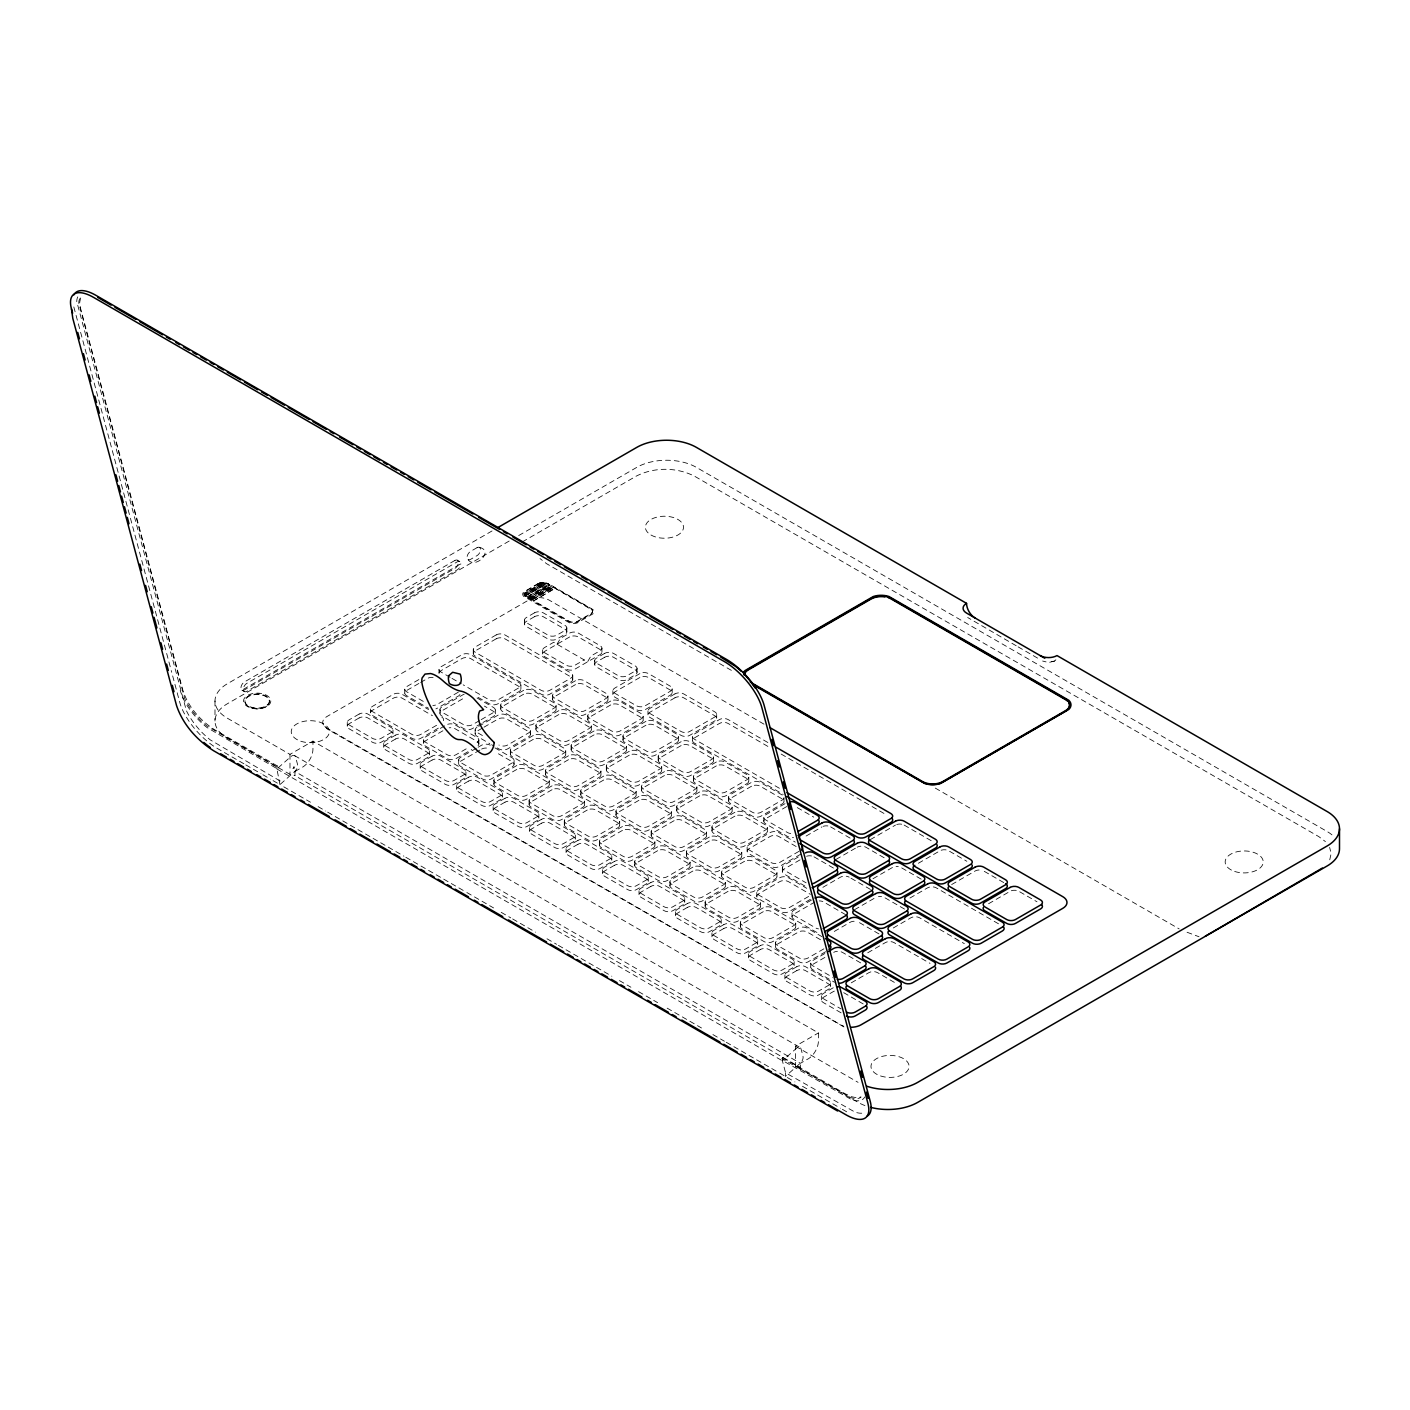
<?xml version="1.0" encoding="UTF-8"?>
<svg xmlns="http://www.w3.org/2000/svg" width="1410" height="1410" viewBox="0 0 1410 1410"><rect width="100%" height="100%" fill="white"/><g stroke="black" fill="none" stroke-linecap="round" stroke-linejoin="round"><path stroke-width="0.75" stroke-dasharray="5 3.75" d="M279.955 784.612L276.906 768.961L290.848 756.606A5.446 3.137 -60 0 1 295.571 757.029L297.545 764.396A5.446 3.137 -60 0 1 294.831 771.411L279.955 784.612L272.359 780.223M785.599 1072.816L785.405 1076.429L800.281 1063.246A5.446 3.137 -60 0 0 802.995 1056.231L801.021 1048.846A5.446 3.137 -60 0 0 796.315 1048.423L782.374 1060.796L785.599 1072.816L854.953 1112.085A38.07 15.545 48.4 0 0 865.211 1112.331M80.634 297.968L79.7 302.339L80.564 308.367L183.036 690.812C188.394 707.15 200.502 720.792 214.919 729.904L277.241 765.877L276.801 768.556L206.953 727.472A38.07 15.545 48.4 0 1 183 698.091L180.198 690.636M1329.753 859.8L1331.111 853.614L1329.648 847.392M524.132 594.632L524.167 593.363L542.163 582.964L543.89 583.229L524.238 595.108L545.247 583.123L546.393 583.722L524.996 596.077L547.344 583.863L549.882 585.309L528.239 598.087L549.882 585.309M782.268 1060.39L782.691 1057.694L782.268 1060.39L851.622 1099.659A38.07 15.545 48.4 0 0 864.718 1096.98M557.038 644.229L560.404 638.395L569.64 633.072A6.116 3.543 0 0 1 578.294 633.072L600.166 645.692A6.116 3.543 0 0 1 600.166 650.697L590.931 656.02L587.547 661.854L553.672 642.29L544.419 647.631A6.116 3.543 0 0 0 544.419 652.618L566.291 665.238A6.116 3.543 0 0 0 574.945 665.238L584.181 659.915M276.801 768.556L277.241 765.877M292.892 768.52L294.761 766.881M492.037 530.953L227.345 683.762A42.177 24.358 0 0 0 227.345 718.201L289.984 754.368L312.95 741.114L818.417 1032.931L818.417 1040.985A14.717 8.495 -60 0 1 806.925 1059.562L800.404 1063.316L294.954 771.499L294.954 775.659L800.404 1067.493L800.404 1063.316M243.348 689.349L460.806 563.788A4.882 2.82 -60 0 0 457.351 561.797L246.785 683.374A4.882 2.82 -60 0 0 243.348 689.349A4.882 2.82 -60 0 0 246.785 691.341L457.351 569.763A4.882 2.82 -60 0 0 460.806 563.788M509.169 541.052L227.345 703.766A42.177 24.358 0 0 0 227.345 738.205L289.984 774.372L294.954 775.659M518.704 535.553L636.756 467.38A42.177 24.358 0 0 1 696.417 467.38L1327.145 831.53A42.177 24.358 0 0 1 1332.397 835.231M522.317 541.898L636.121 476.192C654.187 466.904 676.8 467.062 694.83 476.368L1318.808 836.624L1325.453 841.611M538.373 583.352L523.674 592.041A7.491 4.336 0 0 0 523.674 596.36L569.711 622.956A7.491 4.336 0 0 0 577.201 622.956L592.94 613.861A7.491 4.336 0 0 0 592.94 609.543L547.926 583.352M542.163 583.246L524.167 593.628L542.163 582.964M524.132 594.35L543.89 582.947M524.449 595.408L545.247 583.123M524.996 596.077L546.393 583.44M549.036 585.097L526.547 597.117L548.208 584.339M527.393 597.611L549.036 584.833M528.239 598.087L551.574 586.278L529.913 599.056L551.574 586.278M529.085 598.58L550.728 585.802M529.913 599.056L553.249 587.265L531.605 600.043L553.249 587.265M530.759 599.55L552.42 586.772M531.605 600.043L554.095 587.741L590.772 609.208A6.116 3.543 0 0 1 590.772 614.196L577.783 621.704A6.116 3.543 0 0 1 569.129 621.704L533.297 601.012L554.941 588.234M533.297 601.012L554.941 588.516M418.876 679.567L406.521 686.705A6.116 3.543 0 0 0 406.521 691.693L424.851 702.286M418.876 683.462L406.521 690.583A6.116 3.543 0 0 0 406.521 695.588L428.517 708.278M420.638 682.44L427.688 678.369A6.116 3.543 0 0 1 433.61 677.452M294.954 771.499L301.458 767.727A14.717 8.495 -60 0 0 312.95 749.168L312.95 741.114M458.338 692.169L437.17 704.401A6.116 3.543 0 0 1 432.852 705.423M436.589 725.286L420.709 734.451A6.116 3.543 0 0 1 412.055 734.451L372.258 711.486A6.116 3.543 0 0 1 372.258 706.48L393.425 694.266A6.116 3.543 0 0 1 402.097 694.266L428.605 709.565M438.351 728.159L420.709 738.346A6.116 3.543 0 0 1 412.055 738.346L372.258 715.363A6.116 3.543 0 0 1 372.258 710.376L393.425 698.144A6.116 3.543 0 0 1 402.097 698.144L432.394 715.645M444.661 725.886L425.256 737.077A6.116 3.543 0 0 0 425.256 742.083L447.252 754.773A6.116 3.543 0 0 0 455.906 754.773L468.261 747.652M442.899 730.785L425.256 740.973A6.116 3.543 0 0 0 425.256 745.961L447.252 758.668A6.116 3.543 0 0 0 455.906 758.668L471.786 749.503M479.435 720.651L472.385 724.722A6.116 3.543 0 0 1 463.714 724.722L441.735 712.032A6.116 3.543 0 0 1 441.735 707.027L462.903 694.795A6.116 3.543 0 0 1 464.172 694.249M481.198 719.629L493.553 712.491A6.116 3.543 0 0 0 493.553 707.503L477.056 697.985M481.198 723.524L472.385 728.6A6.116 3.543 0 0 1 463.714 728.6L441.735 715.91A6.116 3.543 0 0 1 441.735 710.904L462.903 698.69A6.116 3.543 0 0 1 465.652 697.774M482.96 722.502L493.553 716.386A6.116 3.543 0 0 0 493.553 711.38L484.388 706.093M478.695 726.326L498.1 715.134A6.116 3.543 0 0 1 506.772 715.134L528.75 727.824A6.116 3.543 0 0 1 528.75 732.83L507.582 745.044A6.116 3.543 0 0 1 498.928 745.044M482.238 728.177L476.933 731.244A6.116 3.543 0 0 0 476.933 736.231L489.763 743.652M484 727.172L498.1 719.012A6.116 3.543 0 0 1 506.772 719.012L528.75 731.72A6.116 3.543 0 0 1 528.75 736.707L507.582 748.939A6.116 3.543 0 0 1 498.928 748.939L491.596 744.709M476.351 748.234L460.471 757.399A6.116 3.543 0 0 0 460.471 762.405L482.467 775.095A6.116 3.543 0 0 0 491.121 775.095L512.288 762.88A6.116 3.543 0 0 0 512.288 757.875L492.125 746.242M478.113 747.229L481.638 745.185A6.116 3.543 0 0 1 490.292 745.185M479.876 750.085L460.471 761.294A6.116 3.543 0 0 0 460.471 766.3L482.467 778.99A6.116 3.543 0 0 0 491.121 778.99L512.288 766.776A6.116 3.543 0 0 0 512.288 761.77L495.791 752.253M785 803.682L765.595 814.874A6.116 3.543 0 0 0 765.595 819.88L787.591 832.57A6.116 3.543 0 0 0 793.495 833.486M786.762 806.538L765.595 818.769A6.116 3.543 0 0 0 765.595 823.775L787.591 836.465A6.116 3.543 0 0 0 793.495 837.381M806.097 836.042L821.977 826.877M798.994 851.323L779.589 862.515A6.116 3.543 0 0 1 770.917 862.515L748.939 849.825A6.116 3.543 0 0 1 748.939 844.819L770.107 832.605A6.116 3.543 0 0 1 778.761 832.605L795.258 842.122M800.757 854.178L779.589 866.41A6.116 3.543 0 0 1 770.917 866.41L748.939 853.72A6.116 3.543 0 0 1 748.939 848.714L770.107 836.483A6.116 3.543 0 0 1 778.761 836.483L800.757 849.19M798.254 856.998L784.136 865.141A6.116 3.543 0 0 0 784.136 870.146L806.132 882.836M800.016 859.871L784.136 869.036A6.116 3.543 0 0 0 784.136 874.041L806.132 886.731A6.116 3.543 0 0 0 807.401 887.295M836.007 859.413L855.412 848.221M870.27 839.637L895.491 825.079M822.876 887.331L840.519 877.143A6.116 3.543 0 0 1 849.173 877.143M808.635 896.443L789.23 907.652A6.116 3.543 0 0 1 780.576 907.652L758.58 894.962A6.116 3.543 0 0 1 758.58 889.957L779.748 877.743A6.116 3.543 0 0 1 788.419 877.743L806.731 888.318M810.398 899.316L789.23 911.547A6.116 3.543 0 0 1 780.576 911.547L758.58 898.84A6.116 3.543 0 0 1 758.58 893.852L779.748 881.62A6.116 3.543 0 0 1 788.419 881.62L810.398 894.328M811.437 900.091L793.795 910.278A6.116 3.543 0 0 0 793.795 915.284L815.773 927.974A6.116 3.543 0 0 0 818.523 928.89M814.962 901.942L793.795 914.173A6.116 3.543 0 0 0 793.795 919.179L815.773 931.869A6.116 3.543 0 0 0 820.109 932.909M872.984 878.73L892.389 867.52A6.116 3.543 0 0 1 898.293 866.604M918.386 863.255L939.994 850.776A6.116 3.543 0 0 1 948.666 850.776L966.855 861.281M854.548 909.697L875.716 897.465A6.116 3.543 0 0 1 876.985 896.901M834.279 931.446L850.159 922.281A6.116 3.543 0 0 1 856.082 921.364M909.943 898.029L927.586 887.842A6.116 3.543 0 0 1 936.24 887.842L1000.448 924.925M823.845 948.86L807.965 958.042A6.116 3.543 0 0 1 799.311 958.042L777.315 945.335A6.116 3.543 0 0 1 777.315 940.347L798.483 928.115A6.116 3.543 0 0 1 807.154 928.115L821.801 936.575M825.608 951.732L807.965 961.92A6.116 3.543 0 0 1 799.311 961.92L777.315 949.23A6.116 3.543 0 0 1 777.315 944.224L798.483 932.01A6.116 3.543 0 0 1 807.154 932.01L821.801 940.47M824.868 953.53L812.53 960.668A6.116 3.543 0 0 0 812.53 965.656L832.675 977.306M824.868 957.425L812.53 964.546A6.116 3.543 0 0 0 812.53 969.551L834.509 982.241M951.662 884.546L975.086 871.027A6.116 3.543 0 0 1 980.99 870.111M893.288 927.974L910.931 917.787A6.116 3.543 0 0 1 919.584 917.787L964.352 943.642M867.732 952.79L885.374 942.603A6.116 3.543 0 0 1 894.028 942.603L930.018 963.383M833.257 987.758L823.158 993.592A6.116 3.543 0 0 0 823.158 998.58L841.135 1008.961M851.27 982.84L868.895 972.653A6.116 3.543 0 0 1 877.566 972.653L895.879 983.246M988.551 903.757L1010.159 891.279A6.116 3.543 0 0 1 1018.813 891.279L1037.002 901.783M864.929 1105.563A42.177 24.358 0 0 1 858.073 1102.356L795.434 1066.189L795.434 1046.185L818.417 1032.931M266.807 706.551L257.166 709.001L247.543 706.551A13.624 7.861 0 0 1 253.641 693.385A13.624 7.861 0 0 1 270.332 703.026A13.624 7.861 0 0 1 247.543 706.551M537.915 583.617L543.15 582.207L548.384 583.617M1054.539 661.026L1048.582 662.559L1042.624 661.026M543.89 583.229L545.247 583.405M795.434 1066.189L800.404 1067.493M1187.061 932.257L1199.011 936.751M546.393 583.722L547.344 583.863M843.955 1026.938L327.279 729.023L323.243 724.511M1016.205 645.762L967.683 617.51M1018.09 646.855L1040.739 659.933M731.367 670.367L546.516 563.648L540.012 558.572M935.271 788.084L1179.201 928.926M479.523 547.397C494.54 550.957 475.064 569.534 468.067 559.647M764.009 724.176L548.966 600.025A14.294 8.248 0 0 0 528.75 600.025L326.926 716.544A14.294 8.248 0 0 0 326.926 728.212L840.748 1024.859A14.294 8.248 0 0 0 843.709 1026.163M457.386 560.175L459.783 561.568M767.868 742.524L728.124 719.558A6.116 3.543 0 0 0 719.452 719.558L694.249 734.116A6.116 3.543 0 0 0 694.249 739.122L781.334 789.389M767.868 746.401L728.124 723.453A6.116 3.543 0 0 0 719.452 723.453L694.249 738.012A6.116 3.543 0 0 0 694.249 743L783.22 794.376M781.122 754.05L887.137 815.262M904.145 825.079L933.579 842.07M1003.744 882.589L983.739 871.027A6.116 3.543 0 0 0 982.47 870.481M782.215 795.029L760.219 782.338A6.116 3.543 0 0 0 751.565 782.338L730.398 794.553A6.116 3.543 0 0 0 730.398 799.558L752.376 812.248A6.116 3.543 0 0 0 761.048 812.248L782.215 800.034A6.116 3.543 0 0 0 783.801 798.448M797.249 807.595L813.746 817.13M830.631 826.877L850.794 838.509M884.158 857.774L865.846 847.198A6.116 3.543 0 0 0 857.174 847.198M921.206 879.153L901.043 867.52A6.116 3.543 0 0 0 899.774 866.956M813.975 856.822L835.954 869.512M851.005 878.201L871.168 889.833M904.533 909.097L884.387 897.465A6.116 3.543 0 0 0 878.465 896.548M450.107 677.293L440.784 671.918A6.116 3.543 0 0 1 440.784 666.912L461.951 654.698A6.116 3.543 0 0 1 470.623 654.698L519.109 682.687A6.116 3.543 0 0 1 519.109 687.692L497.941 699.906A6.116 3.543 0 0 1 489.27 699.906L463.167 684.837M451.976 678.369L461.299 683.762M478.096 697.333L489.27 703.801A6.116 3.543 0 0 0 497.941 703.801L519.109 691.57A6.116 3.543 0 0 0 519.109 686.582L470.623 658.576A6.116 3.543 0 0 0 461.951 658.576L440.784 670.808A6.116 3.543 0 0 0 439.814 675.073M845.612 914.649L823.616 901.942A6.116 3.543 0 0 0 819.28 900.919M878.976 933.913L858.831 922.281A6.116 3.543 0 0 0 857.562 921.717M482.432 735.526L476.933 732.354A6.116 3.543 0 0 1 476.933 727.348M860.682 962.907L842.352 952.332A6.116 3.543 0 0 0 833.698 952.332M843.709 992.675L865.282 1005.136M841.135 1012.856L823.158 1002.475A6.116 3.543 0 0 1 823.158 997.469L833.257 991.635A6.116 3.543 0 0 1 836.007 990.719M241.938 690.195L244.353 691.57M294.567 755.601L800.034 1047.436M795.434 1046.185L858.073 1082.351M782.691 1057.694L845.013 1093.684L851.552 1096.733L856.945 1097.808L861.087 1096.962L860.153 1097.773A35.32 14.417 48.4 0 1 850.635 1097.562L781.757 1058.522M276.307 766.705L206.97 725.956A35.32 14.417 48.4 0 1 184.745 698.69L78.766 303.168A35.32 14.417 48.4 0 1 82.326 296.082M276.906 768.961L782.374 1060.796M280.132 780.999L210.284 739.898A38.07 15.545 48.4 0 1 186.332 710.534L76.757 301.599A38.07 15.545 48.4 0 1 77.761 296.875M243.895 763.779L217.316 748.446A42.177 17.22 48.4 0 1 179.775 702.409L171.227 670.525M245.781 764.89L260.973 773.649M262.877 774.742L270.456 779.131M283.762 786.815L310.464 802.22M318.096 806.626L325.728 811.032M327.631 812.142L403.93 856.187M405.833 857.28L464.965 891.42M466.869 892.53L493.588 907.934M501.202 912.34L510.755 917.857M512.658 918.95L535.536 932.169M546.992 938.778L556.527 944.277M558.43 945.387L587.036 961.902M588.957 962.995L611.834 976.213M619.466 980.62L630.904 987.229M638.536 991.635L657.624 1002.651M667.159 1008.15L701.493 1027.978M712.931 1034.587L724.37 1041.197M726.273 1042.29L777.774 1072.023M779.695 1073.133L794.905 1081.911M802.484 1086.299L840.448 1108.207M842.352 1109.3L848.044 1112.596M293.58 766.776L294.073 768.626M73.814 306.939L170.663 668.393M830.613 982.699L830.613 986.577M821.36 996.077L821.36 999.972M810.732 963.171L810.732 967.048M795.734 922.986L795.734 926.881M794.147 961.638L794.147 965.533M791.997 912.781L791.997 916.676M784.894 975.033L784.894 978.928M783.995 797.531L783.995 801.409M782.356 867.643L782.356 871.539M776.98 872.596L776.98 876.491M775.535 942.832L775.535 946.727M767.34 827.476L767.34 831.354M763.797 817.377L763.797 821.272M760.519 902.664L760.519 906.542M757.681 940.576L757.681 944.471M756.782 892.46L756.782 896.337M748.798 777.192L748.798 781.087M748.428 953.971L748.428 957.866M747.141 847.322L747.141 851.217M741.783 852.274L741.783 856.17M740.321 922.51L740.321 926.405M732.142 807.137L732.142 811.032M728.6 797.055L728.6 800.933M725.322 882.343L725.322 886.22M721.585 872.138L721.585 876.015M721.215 919.532L721.215 923.409M716.685 714.429L716.685 718.324M713.583 756.87L713.583 760.765M711.944 932.927L711.944 936.804M711.944 827L711.944 830.878M706.569 831.953L706.569 835.848M705.123 902.188L705.123 906.084M696.928 786.815L696.928 790.71M693.385 776.734L693.385 780.611M692.451 736.619L692.451 740.514M690.107 862.003L690.107 865.899M686.37 851.799L686.37 855.694M684.731 898.47L684.731 902.365M678.386 736.549L678.386 740.444M676.729 806.679L676.729 810.556M675.478 911.865L675.478 915.76M672.182 688.732L672.182 692.627M671.371 811.631L671.371 815.509M669.909 881.867L669.909 885.744M661.731 766.494L661.731 770.389M658.188 756.394L658.188 760.29M654.91 841.682L654.91 845.577M651.173 831.477L651.173 835.372M648.265 877.425L648.265 881.303M647.965 710.94L647.965 714.817M643.172 716.227L643.172 720.105M641.532 786.339L641.532 790.235M639.012 890.803L639.012 894.698M637.073 668.463L637.073 672.341M636.157 791.31L636.157 795.187M634.712 861.528L634.712 865.423M626.516 746.172L626.516 750.049M622.973 736.073L622.973 739.968M619.695 821.36L619.695 825.238M615.959 811.155L615.959 815.05M612.856 690.671L612.856 694.548M611.799 856.363L611.799 860.259M607.974 695.905L607.974 699.783M606.318 766.018L606.318 769.913M602.546 869.759L602.546 873.654M601.947 648.195L601.947 652.072M600.96 770.97L600.96 774.865M599.497 841.206L599.497 845.101M594.685 660.62L594.685 664.498M591.319 725.85L591.319 729.728M587.776 715.751L587.776 719.646M584.498 801.039L584.498 804.916M580.761 790.834L580.761 794.711M575.333 835.302L575.333 839.197M572.76 675.566L572.76 679.461M571.12 745.696L571.12 749.591M566.838 627.926L566.838 631.803M566.08 848.697L566.08 852.592M565.745 750.649L565.745 754.544M564.3 820.884L564.3 824.779M556.104 705.511L556.104 709.406M552.561 695.43L552.561 699.307M549.283 780.699L549.283 784.595M545.547 770.495L545.547 774.39M542.639 650.116L542.639 654.011M538.867 814.257L538.867 818.135M535.906 725.375L535.906 729.252M530.548 730.327L530.548 734.205M529.614 827.652L529.614 831.53M529.085 800.563L529.085 804.44M524.467 620.083L524.467 623.96M520.907 685.189L520.907 689.085M514.086 760.378L514.086 764.273M510.349 750.173L510.349 754.068M502.401 793.196L502.401 797.091M500.709 705.035L500.709 708.93M495.351 710.005L495.351 713.883M493.888 780.223L493.888 784.119M493.147 806.59L493.147 810.486M478.871 740.056L478.871 743.951M475.152 729.851L475.152 733.746M473.266 649.64L473.266 653.517M465.935 772.151L465.935 776.029M458.673 759.902L458.673 763.797M456.681 785.546L456.681 789.424M439.938 709.53L439.938 713.407M439.004 669.415L439.004 673.31M429.468 751.089L429.468 754.985M423.476 739.58L423.476 743.475M420.215 764.484L420.215 768.379M404.74 689.19L404.74 693.086M392.985 730.027L392.985 733.923M383.731 743.423L383.731 747.318M370.46 708.983L370.46 712.861M347.265 722.378L347.265 726.256M289.984 754.368L289.984 774.372M269.416 700.981A12.249 7.068 0 0 1 251.05 707.115A12.249 7.068 0 0 1 251.05 694.866A12.249 7.068 0 0 1 269.416 700.981L269.416 701.546A12.249 7.068 0 0 1 251.05 707.661A12.249 7.068 0 0 1 251.05 695.412A12.249 7.068 0 0 1 269.416 701.546M214.99 700.981L214.99 720.986M1055.879 659.774A11.914 6.874 60 0 1 1050.767 661.361M539.395 582.947A7.491 4.336 0 0 1 546.904 582.947M477.074 742.559A6.116 3.543 0 0 0 477.074 737.553L455.095 724.863A6.116 3.543 0 0 0 447.693 724.299M441.876 717.232A6.116 3.543 0 0 1 443.463 720.651M806.573 856.258A6.116 3.543 0 0 1 812.706 856.258M896.76 824.515A6.116 3.543 0 0 1 902.876 824.515M478.06 745.714A6.116 3.543 0 0 0 477.074 741.448L455.095 728.741A6.116 3.543 0 0 0 449.173 727.824M823.246 826.313A6.116 3.543 0 0 1 827.882 825.96M459.924 694.478A6.116 3.543 0 0 1 458.338 696.064L437.17 708.278A6.116 3.543 0 0 1 435.901 708.842M481.638 749.08A6.116 3.543 0 0 1 487.56 748.164M454.954 560.422L244.388 681.982A4.882 2.82 -60 0 0 240.934 687.957A4.882 2.82 -60 0 0 244.388 689.948L454.954 568.371A4.882 2.82 -60 0 0 458.391 562.414A4.882 2.82 -60 0 0 454.954 560.422M477.074 547.644L470.499 551.433A4.882 2.82 -60 0 0 467.062 557.408A4.882 2.82 -60 0 0 470.499 559.4L477.074 555.593A4.882 2.82 -60 0 0 480.528 549.636A4.882 2.82 -60 0 0 477.074 547.644M538.814 583.652L525.824 591.142A6.116 3.543 0 0 0 525.824 596.148L569.129 621.14A6.116 3.543 0 0 0 577.783 621.14L590.772 613.65A6.116 3.543 0 0 0 590.772 608.644L547.485 583.652A6.116 3.543 0 0 0 538.814 583.652M359.162 714.042L349.063 719.875A6.116 3.543 0 0 0 349.063 724.881L372.434 738.364A6.116 3.543 0 0 0 381.088 738.364L391.204 732.53A6.116 3.543 0 0 0 391.204 727.542L367.834 714.042A6.116 3.543 0 0 0 359.162 714.042M496.214 634.905L475.047 647.137A6.116 3.543 0 0 0 475.047 652.143L541.14 690.301A6.116 3.543 0 0 0 549.812 690.301L570.979 678.069A6.116 3.543 0 0 0 570.979 673.063L504.886 634.905A6.116 3.543 0 0 0 496.214 634.905M534.531 612.804L526.247 617.58A6.116 3.543 0 0 0 526.247 622.568L548.12 635.187A6.116 3.543 0 0 0 556.774 635.187L565.058 630.411A6.116 3.543 0 0 0 565.058 625.423L543.185 612.804A6.116 3.543 0 0 0 534.531 612.804M359.162 717.937L349.063 723.771A6.116 3.543 0 0 0 349.063 728.759L372.434 742.259A6.116 3.543 0 0 0 381.088 742.259L391.204 736.425A6.116 3.543 0 0 0 391.204 731.42L367.834 717.937A6.116 3.543 0 0 0 359.162 717.937M496.214 638.8L475.047 651.015A6.116 3.543 0 0 0 475.047 656.02L541.14 694.178A6.116 3.543 0 0 0 549.812 694.178L570.979 681.964A6.116 3.543 0 0 0 570.979 676.959L504.886 638.8A6.116 3.543 0 0 0 496.214 638.8M534.531 616.681L526.247 621.457A6.116 3.543 0 0 0 526.247 626.463L548.12 639.082A6.116 3.543 0 0 0 556.774 639.082L565.058 634.306A6.116 3.543 0 0 0 565.058 629.301L543.185 616.681A6.116 3.543 0 0 0 534.531 616.681M395.628 735.103L385.529 740.92A6.116 3.543 0 0 0 385.529 745.925L408.9 759.426A6.116 3.543 0 0 0 417.571 759.426L427.671 753.592A6.116 3.543 0 0 0 427.671 748.587L404.3 735.103A6.116 3.543 0 0 0 395.628 735.103M569.64 636.95L544.419 651.508A6.116 3.543 0 0 0 544.419 656.514L566.291 669.133A6.116 3.543 0 0 0 574.945 669.133L600.166 654.575A6.116 3.543 0 0 0 600.166 649.569L578.294 636.95A6.116 3.543 0 0 0 569.64 636.95M395.628 738.981L385.529 744.815A6.116 3.543 0 0 0 385.529 749.82L408.9 763.303A6.116 3.543 0 0 0 417.571 763.303L427.671 757.47A6.116 3.543 0 0 0 427.671 752.482L404.3 738.981A6.116 3.543 0 0 0 395.628 738.981M523.656 690.318L502.489 702.55A6.116 3.543 0 0 0 502.489 707.538L524.485 720.246A6.116 3.543 0 0 0 533.139 720.246L554.306 708.014A6.116 3.543 0 0 0 554.306 703.008L532.328 690.318A6.116 3.543 0 0 0 523.656 690.318M523.656 694.213L502.489 706.428A6.116 3.543 0 0 0 502.489 711.433L524.485 724.123A6.116 3.543 0 0 0 533.139 724.123L554.306 711.909A6.116 3.543 0 0 0 554.306 706.904L532.328 694.213A6.116 3.543 0 0 0 523.656 694.213M604.749 653.341L596.465 658.117A6.116 3.543 0 0 0 596.465 663.123L618.338 675.742A6.116 3.543 0 0 0 626.992 675.742L635.275 670.966A6.116 3.543 0 0 0 635.275 665.961L613.403 653.341A6.116 3.543 0 0 0 604.749 653.341M432.094 756.148L421.995 761.982A6.116 3.543 0 0 0 421.995 766.987L445.366 780.47A6.116 3.543 0 0 0 454.038 780.47L464.137 774.636A6.116 3.543 0 0 0 464.137 769.649L440.766 756.148A6.116 3.543 0 0 0 432.094 756.148M604.749 657.219L596.465 662.013A6.116 3.543 0 0 0 596.465 667L618.338 679.62A6.116 3.543 0 0 0 626.992 679.62L635.275 674.844A6.116 3.543 0 0 0 635.275 669.856L613.403 657.219A6.116 3.543 0 0 0 604.749 657.219M432.094 760.043L421.995 765.877A6.116 3.543 0 0 0 421.995 770.865L445.366 784.365A6.116 3.543 0 0 0 454.038 784.365L464.137 778.532A6.116 3.543 0 0 0 464.137 773.526L440.766 760.043A6.116 3.543 0 0 0 432.094 760.043M575.527 680.695L554.359 692.927A6.116 3.543 0 0 0 554.359 697.915L576.355 710.622A6.116 3.543 0 0 0 585.009 710.622L606.177 698.391A6.116 3.543 0 0 0 606.177 693.403L584.198 680.695A6.116 3.543 0 0 0 575.527 680.695M575.527 684.59L554.359 696.804A6.116 3.543 0 0 0 554.359 701.81L576.355 714.5A6.116 3.543 0 0 0 585.009 714.5L606.177 702.286A6.116 3.543 0 0 0 606.177 697.28L584.198 684.59A6.116 3.543 0 0 0 575.527 684.59M558.871 710.64L537.703 722.872A6.116 3.543 0 0 0 537.703 727.86L559.682 740.567A6.116 3.543 0 0 0 568.353 740.567L589.521 728.336A6.116 3.543 0 0 0 589.521 723.348L567.525 710.64A6.116 3.543 0 0 0 558.871 710.64M558.871 714.535L537.703 726.749A6.116 3.543 0 0 0 537.703 731.755L559.682 744.445A6.116 3.543 0 0 0 568.353 744.445L589.521 732.231A6.116 3.543 0 0 0 589.521 727.225L567.525 714.535A6.116 3.543 0 0 0 558.871 714.535M639.858 673.61L614.654 688.168A6.116 3.543 0 0 0 614.654 693.174L636.509 705.793A6.116 3.543 0 0 0 645.163 705.793L670.385 691.235A6.116 3.543 0 0 0 670.385 686.229L648.512 673.61A6.116 3.543 0 0 0 639.858 673.61M533.315 735.456L512.147 747.67A6.116 3.543 0 0 0 512.147 752.676L534.126 765.366A6.116 3.543 0 0 0 542.797 765.366L563.965 753.151A6.116 3.543 0 0 0 563.965 748.146L541.969 735.456A6.116 3.543 0 0 0 533.315 735.456M639.858 677.505L614.654 692.046A6.116 3.543 0 0 0 614.654 697.051L636.509 709.671A6.116 3.543 0 0 0 645.163 709.671L670.385 695.112A6.116 3.543 0 0 0 670.385 690.125L648.512 677.505A6.116 3.543 0 0 0 639.858 677.505M533.315 739.351L512.147 751.565A6.116 3.543 0 0 0 512.147 756.571L534.126 769.261A6.116 3.543 0 0 0 542.797 769.261L563.965 757.047A6.116 3.543 0 0 0 563.965 752.041L541.969 739.351A6.116 3.543 0 0 0 533.315 739.351M468.578 777.21L458.462 783.043A6.116 3.543 0 0 0 458.462 788.031L481.85 801.532A6.116 3.543 0 0 0 490.504 801.532L500.603 795.698A6.116 3.543 0 0 0 500.603 790.693L477.232 777.21A6.116 3.543 0 0 0 468.578 777.21M468.578 781.087L458.462 786.921A6.116 3.543 0 0 0 458.462 791.926L481.85 805.427A6.116 3.543 0 0 0 490.504 805.427L500.603 799.593A6.116 3.543 0 0 0 500.603 794.588L477.232 781.087A6.116 3.543 0 0 0 468.578 781.087M610.741 701.034L589.574 713.249A6.116 3.543 0 0 0 589.574 718.254L611.552 730.944A6.116 3.543 0 0 0 620.224 730.944L641.391 718.73A6.116 3.543 0 0 0 641.391 713.724L619.395 701.034A6.116 3.543 0 0 0 610.741 701.034M610.741 704.912L589.574 717.144A6.116 3.543 0 0 0 589.574 722.132L611.552 734.839A6.116 3.543 0 0 0 620.224 734.839L641.391 722.607A6.116 3.543 0 0 0 641.391 717.62L619.395 704.912A6.116 3.543 0 0 0 610.741 704.912M516.836 765.507L495.668 777.738A6.116 3.543 0 0 0 495.668 782.726L517.664 795.434A6.116 3.543 0 0 0 526.318 795.434L547.485 783.202A6.116 3.543 0 0 0 547.485 778.214L525.507 765.507A6.116 3.543 0 0 0 516.836 765.507M516.836 769.402L495.668 781.616A6.116 3.543 0 0 0 495.668 786.621L517.664 799.311A6.116 3.543 0 0 0 526.318 799.311L547.485 787.097A6.116 3.543 0 0 0 547.485 782.092L525.507 769.402A6.116 3.543 0 0 0 516.836 769.402M594.068 730.979L572.901 743.193A6.116 3.543 0 0 0 572.901 748.199L594.897 760.889A6.116 3.543 0 0 0 603.55 760.889L624.718 748.675A6.116 3.543 0 0 0 624.718 743.669L602.74 730.979A6.116 3.543 0 0 0 594.068 730.979M594.068 734.857L572.901 747.088A6.116 3.543 0 0 0 572.901 752.076L594.897 764.784A6.116 3.543 0 0 0 603.55 764.784L624.718 752.552A6.116 3.543 0 0 0 624.718 747.564L602.74 734.857A6.116 3.543 0 0 0 594.068 734.857M674.967 693.879L649.763 708.437A6.116 3.543 0 0 0 649.763 713.425L681.03 731.49A6.116 3.543 0 0 0 689.684 731.49L714.905 716.932A6.116 3.543 0 0 0 714.905 711.927L683.621 693.879A6.116 3.543 0 0 0 674.967 693.879M568.512 755.778L547.344 768.009A6.116 3.543 0 0 0 547.344 772.997L569.34 785.705A6.116 3.543 0 0 0 577.994 785.705L599.162 773.473A6.116 3.543 0 0 0 599.162 768.468L577.183 755.778A6.116 3.543 0 0 0 568.512 755.778M674.967 697.774L649.763 712.314A6.116 3.543 0 0 0 649.763 717.32L681.03 735.368A6.116 3.543 0 0 0 689.684 735.368L714.905 720.827A6.116 3.543 0 0 0 714.905 715.822L683.621 697.774A6.116 3.543 0 0 0 674.967 697.774M568.512 759.673L547.344 771.887A6.116 3.543 0 0 0 547.344 776.892L569.34 789.582A6.116 3.543 0 0 0 577.994 789.582L599.162 777.368A6.116 3.543 0 0 0 599.162 772.363L577.183 759.673A6.116 3.543 0 0 0 568.512 759.673M505.044 798.254L494.945 804.088A6.116 3.543 0 0 0 494.945 809.093L518.316 822.594A6.116 3.543 0 0 0 526.97 822.594L537.069 816.76A6.116 3.543 0 0 0 537.069 811.755L513.698 798.254A6.116 3.543 0 0 0 505.044 798.254M505.044 802.149L494.945 807.983A6.116 3.543 0 0 0 494.945 812.988L518.316 826.471A6.116 3.543 0 0 0 526.97 826.471L537.069 820.638A6.116 3.543 0 0 0 537.069 815.65L513.698 802.149A6.116 3.543 0 0 0 505.044 802.149M645.939 721.356L624.771 733.57A6.116 3.543 0 0 0 624.771 738.576L646.767 751.266A6.116 3.543 0 0 0 655.421 751.266L676.588 739.051A6.116 3.543 0 0 0 676.588 734.046L654.61 721.356A6.116 3.543 0 0 0 645.939 721.356M645.939 725.251L624.771 737.465A6.116 3.543 0 0 0 624.771 742.471L646.767 755.161A6.116 3.543 0 0 0 655.421 755.161L676.588 742.929A6.116 3.543 0 0 0 676.588 737.941L654.61 725.251A6.116 3.543 0 0 0 645.939 725.251M552.05 785.828L530.883 798.06A6.116 3.543 0 0 0 530.883 803.065L552.861 815.755A6.116 3.543 0 0 0 561.533 815.755L582.7 803.524A6.116 3.543 0 0 0 582.7 798.536L560.704 785.828A6.116 3.543 0 0 0 552.05 785.828M552.05 789.723L530.883 801.955A6.116 3.543 0 0 0 530.883 806.943L552.861 819.633A6.116 3.543 0 0 0 561.533 819.633L582.7 807.419A6.116 3.543 0 0 0 582.7 802.413L560.704 789.723A6.116 3.543 0 0 0 552.05 789.723M629.283 751.301L608.115 763.515A6.116 3.543 0 0 0 608.115 768.52L630.094 781.211A6.116 3.543 0 0 0 638.765 781.211L659.933 768.996A6.116 3.543 0 0 0 659.933 763.991L637.937 751.301A6.116 3.543 0 0 0 629.283 751.301M629.283 755.196L608.115 767.41A6.116 3.543 0 0 0 608.115 772.416L630.094 785.106A6.116 3.543 0 0 0 638.765 785.106L659.933 772.874A6.116 3.543 0 0 0 659.933 767.886L637.937 755.196A6.116 3.543 0 0 0 629.283 755.196M603.727 776.099L582.559 788.331A6.116 3.543 0 0 0 582.559 793.319L604.538 806.026A6.116 3.543 0 0 0 613.209 806.026L634.377 793.795A6.116 3.543 0 0 0 634.377 788.807L612.381 776.099A6.116 3.543 0 0 0 603.727 776.099M603.727 779.994L582.559 792.208A6.116 3.543 0 0 0 582.559 797.214L604.538 809.904A6.116 3.543 0 0 0 613.209 809.904L634.377 797.69A6.116 3.543 0 0 0 634.377 792.684L612.381 779.994A6.116 3.543 0 0 0 603.727 779.994M541.51 819.316L531.411 825.15A6.116 3.543 0 0 0 531.411 830.155L554.782 843.638A6.116 3.543 0 0 0 563.436 843.638L573.535 837.804A6.116 3.543 0 0 0 573.535 832.816L550.164 819.316A6.116 3.543 0 0 0 541.51 819.316M681.153 741.678L659.986 753.909A6.116 3.543 0 0 0 659.986 758.897L681.964 771.587A6.116 3.543 0 0 0 690.636 771.587L711.803 759.373A6.116 3.543 0 0 0 711.803 754.368L689.807 741.678A6.116 3.543 0 0 0 681.153 741.678M541.51 823.211L531.411 829.045A6.116 3.543 0 0 0 531.411 834.033L554.782 847.533A6.116 3.543 0 0 0 563.436 847.533L573.535 841.699A6.116 3.543 0 0 0 573.535 836.694L550.164 823.211A6.116 3.543 0 0 0 541.51 823.211M681.153 745.573L659.986 757.787A6.116 3.543 0 0 0 659.986 762.792L681.964 775.482A6.116 3.543 0 0 0 690.636 775.482L711.803 763.268A6.116 3.543 0 0 0 711.803 758.263L689.807 745.573A6.116 3.543 0 0 0 681.153 745.573M587.247 806.167L566.08 818.382A6.116 3.543 0 0 0 566.08 823.387L588.076 836.077A6.116 3.543 0 0 0 596.73 836.077L617.897 823.863A6.116 3.543 0 0 0 617.897 818.858L595.919 806.167A6.116 3.543 0 0 0 587.247 806.167M587.247 810.045L566.08 822.277A6.116 3.543 0 0 0 566.08 827.265L588.076 839.972A6.116 3.543 0 0 0 596.73 839.972L617.897 827.74A6.116 3.543 0 0 0 617.897 822.753L595.919 810.045A6.116 3.543 0 0 0 587.247 810.045M664.48 771.622L643.312 783.854A6.116 3.543 0 0 0 643.312 788.842L665.308 801.532A6.116 3.543 0 0 0 673.962 801.532L695.13 789.318A6.116 3.543 0 0 0 695.13 784.312L673.152 771.622A6.116 3.543 0 0 0 664.48 771.622M664.48 775.518L643.312 787.732A6.116 3.543 0 0 0 643.312 792.737L665.308 805.427A6.116 3.543 0 0 0 673.962 805.427L695.13 793.213A6.116 3.543 0 0 0 695.13 788.208L673.152 775.518A6.116 3.543 0 0 0 664.48 775.518M638.924 796.438L617.756 808.653A6.116 3.543 0 0 0 617.756 813.658L639.752 826.348A6.116 3.543 0 0 0 648.406 826.348L669.574 814.134A6.116 3.543 0 0 0 669.574 809.128L647.595 796.438A6.116 3.543 0 0 0 638.924 796.438M638.924 800.316L617.756 812.548A6.116 3.543 0 0 0 617.756 817.536L639.752 830.243A6.116 3.543 0 0 0 648.406 830.243L669.574 818.011A6.116 3.543 0 0 0 669.574 813.024L647.595 800.316A6.116 3.543 0 0 0 638.924 800.316M577.977 840.378L567.877 846.194A6.116 3.543 0 0 0 567.877 851.199L591.248 864.7A6.116 3.543 0 0 0 599.902 864.7L610.001 858.866A6.116 3.543 0 0 0 610.001 853.861L586.63 840.378A6.116 3.543 0 0 0 577.977 840.378M716.351 761.999L695.183 774.231A6.116 3.543 0 0 0 695.183 779.219L717.179 791.926A6.116 3.543 0 0 0 725.833 791.926L747 779.695A6.116 3.543 0 0 0 747 774.707L725.022 761.999A6.116 3.543 0 0 0 716.351 761.999M577.977 844.255L567.877 850.089A6.116 3.543 0 0 0 567.877 855.095L591.248 868.578A6.116 3.543 0 0 0 599.902 868.578L610.001 862.744A6.116 3.543 0 0 0 610.001 857.756L586.63 844.255A6.116 3.543 0 0 0 577.977 844.255M716.351 765.894L695.183 778.109A6.116 3.543 0 0 0 695.183 783.114L717.179 795.804A6.116 3.543 0 0 0 725.833 795.804L747 783.59A6.116 3.543 0 0 0 747 778.584L725.022 765.894A6.116 3.543 0 0 0 716.351 765.894M622.462 826.489L601.295 838.703A6.116 3.543 0 0 0 601.295 843.709L623.273 856.399A6.116 3.543 0 0 0 631.944 856.399L653.112 844.185A6.116 3.543 0 0 0 653.112 839.179L631.116 826.489A6.116 3.543 0 0 0 622.462 826.489M622.462 830.384L601.295 842.598A6.116 3.543 0 0 0 601.295 847.604L623.273 860.294A6.116 3.543 0 0 0 631.944 860.294L653.112 848.08A6.116 3.543 0 0 0 653.112 843.074L631.116 830.384A6.116 3.543 0 0 0 622.462 830.384M699.695 791.944L678.527 804.176A6.116 3.543 0 0 0 678.527 809.164L700.506 821.871A6.116 3.543 0 0 0 709.177 821.871L730.345 809.64A6.116 3.543 0 0 0 730.345 804.652L708.349 791.944A6.116 3.543 0 0 0 699.695 791.944M699.695 795.839L678.527 808.053A6.116 3.543 0 0 0 678.527 813.059L700.506 825.749A6.116 3.543 0 0 0 709.177 825.749L730.345 813.535A6.116 3.543 0 0 0 730.345 808.529L708.349 795.839A6.116 3.543 0 0 0 699.695 795.839M674.139 816.76L652.971 828.974A6.116 3.543 0 0 0 652.971 833.98L674.949 846.67A6.116 3.543 0 0 0 683.621 846.67L704.788 834.456A6.116 3.543 0 0 0 704.788 829.45L682.792 816.76A6.116 3.543 0 0 0 674.139 816.76M674.139 820.655L652.971 832.869A6.116 3.543 0 0 0 652.971 837.875L674.949 850.565A6.116 3.543 0 0 0 683.621 850.565L704.788 838.333A6.116 3.543 0 0 0 704.788 833.345L682.792 820.655A6.116 3.543 0 0 0 674.139 820.655M614.443 861.422L604.344 867.256A6.116 3.543 0 0 0 604.344 872.261L627.714 885.744A6.116 3.543 0 0 0 636.368 885.744L646.485 879.91A6.116 3.543 0 0 0 646.485 874.923L623.097 861.422A6.116 3.543 0 0 0 614.443 861.422M614.443 865.317L604.344 871.151A6.116 3.543 0 0 0 604.344 876.139L627.714 889.639A6.116 3.543 0 0 0 636.368 889.639L646.485 883.806A6.116 3.543 0 0 0 646.485 878.8L623.097 865.317A6.116 3.543 0 0 0 614.443 865.317M751.565 786.216L730.398 798.448A6.116 3.543 0 0 0 730.398 803.436L752.376 816.143A6.116 3.543 0 0 0 761.048 816.143L782.215 803.911A6.116 3.543 0 0 0 782.215 798.924L760.219 786.216A6.116 3.543 0 0 0 751.565 786.216M657.659 846.811L636.492 859.042A6.116 3.543 0 0 0 636.492 864.03L658.488 876.738A6.116 3.543 0 0 0 667.141 876.738L688.309 864.506A6.116 3.543 0 0 0 688.309 859.501L666.331 846.811A6.116 3.543 0 0 0 657.659 846.811M657.659 850.706L636.492 862.92A6.116 3.543 0 0 0 636.492 867.925L658.488 880.615A6.116 3.543 0 0 0 667.141 880.615L688.309 868.401A6.116 3.543 0 0 0 688.309 863.396L666.331 850.706A6.116 3.543 0 0 0 657.659 850.706M734.892 812.283L713.724 824.497A6.116 3.543 0 0 0 713.724 829.503L735.72 842.193A6.116 3.543 0 0 0 744.374 842.193L765.542 829.979A6.116 3.543 0 0 0 765.542 824.973L743.563 812.283A6.116 3.543 0 0 0 734.892 812.283M734.892 816.161L713.724 828.393A6.116 3.543 0 0 0 713.724 833.38L735.72 846.088A6.116 3.543 0 0 0 744.374 846.088L765.542 833.856A6.116 3.543 0 0 0 765.542 828.868L743.563 816.161A6.116 3.543 0 0 0 734.892 816.161M709.336 837.082L688.168 849.313A6.116 3.543 0 0 0 688.168 854.301L710.164 866.991A6.116 3.543 0 0 0 718.818 866.991L739.986 854.777A6.116 3.543 0 0 0 739.986 849.772L718.007 837.082A6.116 3.543 0 0 0 709.336 837.082M709.336 840.977L688.168 853.191A6.116 3.543 0 0 0 688.168 858.197L710.164 870.886A6.116 3.543 0 0 0 718.818 870.886L739.986 858.672A6.116 3.543 0 0 0 739.986 853.667L718.007 840.977A6.116 3.543 0 0 0 709.336 840.977M650.909 882.484L640.81 888.318A6.116 3.543 0 0 0 640.81 893.305L664.18 906.806A6.116 3.543 0 0 0 672.834 906.806L682.951 900.972A6.116 3.543 0 0 0 682.951 895.967L659.58 882.484A6.116 3.543 0 0 0 650.909 882.484M650.909 886.361L640.81 892.195A6.116 3.543 0 0 0 640.81 897.201L664.18 910.701A6.116 3.543 0 0 0 672.834 910.701L682.951 904.867A6.116 3.543 0 0 0 682.951 899.862L659.58 886.361A6.116 3.543 0 0 0 650.909 886.361M692.874 867.132L671.706 879.364A6.116 3.543 0 0 0 671.706 884.37L693.685 897.06A6.116 3.543 0 0 0 702.356 897.06L723.524 884.828A6.116 3.543 0 0 0 723.524 879.84L701.528 867.132A6.116 3.543 0 0 0 692.874 867.132M692.874 871.027L671.706 883.242A6.116 3.543 0 0 0 671.706 888.247L693.685 900.937A6.116 3.543 0 0 0 702.356 900.937L723.524 888.723A6.116 3.543 0 0 0 723.524 883.717L701.528 871.027A6.116 3.543 0 0 0 692.874 871.027M744.55 857.403L723.383 869.635A6.116 3.543 0 0 0 723.383 874.623L745.361 887.331A6.116 3.543 0 0 0 754.033 887.331L775.2 875.099A6.116 3.543 0 0 0 775.2 870.111L753.204 857.403A6.116 3.543 0 0 0 744.55 857.403M744.55 861.298L723.383 873.513A6.116 3.543 0 0 0 723.383 878.518L745.361 891.208A6.116 3.543 0 0 0 754.033 891.208L775.2 878.994A6.116 3.543 0 0 0 775.2 873.988L753.204 861.298A6.116 3.543 0 0 0 744.55 861.298M687.375 903.528L677.276 909.362A6.116 3.543 0 0 0 677.276 914.367L700.647 927.868A6.116 3.543 0 0 0 709.318 927.868L719.417 922.034A6.116 3.543 0 0 0 719.417 917.029L696.047 903.528A6.116 3.543 0 0 0 687.375 903.528M687.375 907.423L677.276 913.257A6.116 3.543 0 0 0 677.276 918.262L700.647 931.746A6.116 3.543 0 0 0 709.318 931.746L719.417 925.912A6.116 3.543 0 0 0 719.417 920.924L696.047 907.423A6.116 3.543 0 0 0 687.375 907.423M728.071 887.472L706.904 899.686A6.116 3.543 0 0 0 706.904 904.691L728.899 917.381A6.116 3.543 0 0 0 737.553 917.381L758.721 905.167A6.116 3.543 0 0 0 758.721 900.162L736.743 887.472A6.116 3.543 0 0 0 728.071 887.472M728.071 891.349L706.904 903.581A6.116 3.543 0 0 0 706.904 908.569L728.899 921.276A6.116 3.543 0 0 0 737.553 921.276L758.721 909.045A6.116 3.543 0 0 0 758.721 904.057L736.743 891.349A6.116 3.543 0 0 0 728.071 891.349M723.841 924.59L713.742 930.424A6.116 3.543 0 0 0 713.742 935.429L737.113 948.912A6.116 3.543 0 0 0 745.784 948.912L755.883 943.079A6.116 3.543 0 0 0 755.883 938.091L732.513 924.59A6.116 3.543 0 0 0 723.841 924.59M723.841 928.485L713.742 934.301A6.116 3.543 0 0 0 713.742 939.307L737.113 952.808A6.116 3.543 0 0 0 745.784 952.808L755.883 946.974A6.116 3.543 0 0 0 755.883 941.968L732.513 928.485A6.116 3.543 0 0 0 723.841 928.485M763.286 907.793L742.118 920.007A6.116 3.543 0 0 0 742.118 925.013L764.097 937.703A6.116 3.543 0 0 0 772.768 937.703L793.936 925.489A6.116 3.543 0 0 0 793.936 920.483L771.94 907.793A6.116 3.543 0 0 0 763.286 907.793M763.286 911.688L742.118 923.903A6.116 3.543 0 0 0 742.118 928.908L764.097 941.598A6.116 3.543 0 0 0 772.768 941.598L793.936 929.384A6.116 3.543 0 0 0 793.936 924.378L771.94 911.688A6.116 3.543 0 0 0 763.286 911.688M760.325 945.634L750.208 951.468A6.116 3.543 0 0 0 750.208 956.473L773.579 969.974A6.116 3.543 0 0 0 782.25 969.974L792.35 964.14A6.116 3.543 0 0 0 792.35 959.135L768.979 945.634A6.116 3.543 0 0 0 760.325 945.634M760.325 949.529L750.208 955.363A6.116 3.543 0 0 0 750.208 960.369L773.579 973.852A6.116 3.543 0 0 0 782.25 973.852L792.35 968.018A6.116 3.543 0 0 0 792.35 963.03L768.979 949.529A6.116 3.543 0 0 0 760.325 949.529M796.791 966.696L786.674 972.53A6.116 3.543 0 0 0 786.674 977.535L810.063 991.018A6.116 3.543 0 0 0 818.716 991.018L828.816 985.185A6.116 3.543 0 0 0 828.816 980.197L805.445 966.696A6.116 3.543 0 0 0 796.791 966.696M796.791 970.591L786.674 976.425A6.116 3.543 0 0 0 786.674 981.413L810.063 994.914A6.116 3.543 0 0 0 818.716 994.914L828.816 989.08A6.116 3.543 0 0 0 828.816 984.074L805.445 970.591A6.116 3.543 0 0 0 796.791 970.591M650.979 535.007A19.053 10.998 0 0 0 682.863 530.072A19.053 10.998 0 0 0 659.527 516.606A19.053 10.998 0 0 0 650.979 535.007M1234.667 871.45A19.053 10.998 0 0 0 1263.237 861.933A19.053 10.998 0 0 0 1234.667 852.415A19.053 10.998 0 0 0 1234.667 871.45M880.51 1075.936A19.053 10.998 0 0 0 909.08 1066.401A19.053 10.998 0 0 0 880.51 1056.883A19.053 10.998 0 0 0 880.51 1075.936M300.771 741.219A19.053 10.998 0 0 0 329.341 731.702A19.053 10.998 0 0 0 300.771 722.167A19.053 10.998 0 0 0 300.771 741.219"/><path stroke-width="1.5" d="M1322.386 868.049L1205.303 936.222M497.748 527.64L636.756 447.393A42.177 24.358 0 0 1 696.417 447.393L966.555 603.357A11.914 6.874 60 0 0 974.98 617.933M798.007 831.548L817.412 820.356A6.116 3.543 0 0 0 817.412 815.35L795.434 802.66A6.116 3.543 0 0 0 789.512 801.744M798.007 835.443L817.412 824.233A6.116 3.543 0 0 0 818.382 819.968M824.445 931.869L845.612 919.637A6.116 3.543 0 0 0 846.582 915.372M828.41 951.503L833.698 948.437A6.116 3.543 0 0 1 842.352 948.437L864.348 961.144A6.116 3.543 0 0 1 864.348 966.132L843.18 978.364A6.116 3.543 0 0 1 837.258 979.28M1044.81 658.259L966.555 613.068A11.914 6.874 0 0 1 966.555 603.357M97.783 297.422L111.108 305.124M114.915 307.31L135.871 319.418M139.678 321.603L162.52 334.805M166.345 337.008L170.152 339.211M175.862 342.507L179.669 344.692M183.476 346.895L189.187 350.191M192.994 352.394L196.801 354.597M200.608 356.8L206.336 360.096M210.143 362.3L213.95 364.485M217.757 366.688L223.467 369.984M227.274 372.187L240.599 379.889M244.424 382.075L257.748 389.777M261.555 391.98L267.265 395.276M271.072 397.479L284.415 405.163M288.222 407.367L309.16 419.457M312.967 421.661L326.309 429.363M330.116 431.566L333.923 433.751M339.634 437.065L352.958 444.749M356.765 446.952L360.59 449.156M364.397 451.359L370.107 454.654M373.914 456.84L379.625 460.153M383.432 462.339L387.239 464.542M391.046 466.745L396.774 470.041M400.581 472.244L404.388 474.447M408.195 476.633L413.906 479.929M417.712 482.132L431.037 489.834M434.862 492.037L472.932 514.015M478.66 517.311L499.598 529.42M503.405 531.605L507.212 533.808M512.94 537.104L526.265 544.806M530.072 547.01L533.879 549.195M537.686 551.398L543.396 554.694M547.203 556.897L551.028 559.1M554.835 561.303L560.546 564.599M564.352 566.802L577.677 574.487M581.484 576.69L587.195 579.986M591.019 582.189L604.344 589.891M608.151 592.077L621.475 599.779M625.282 601.982L646.238 614.073M650.045 616.276L672.905 629.459M676.712 631.662L680.519 633.865M684.326 636.069L690.036 639.365M693.843 641.568L697.65 643.753M703.361 647.049L707.186 649.252M710.992 651.455L716.703 654.751M720.51 656.954L735.526 666.384A38.07 15.545 48.4 0 1 741.308 671.371M750.279 682.087L922.545 781.545A14.294 8.248 0 0 0 942.744 781.545L1065.431 710.711A14.294 8.248 0 0 0 1065.431 699.043L891.261 598.492A14.294 8.248 0 0 0 871.063 598.492L748.375 669.327A14.294 8.248 0 0 0 744.198 675.161M752.164 683.727L922.545 782.092A14.294 8.248 0 0 0 942.744 782.092L1065.431 711.257A14.294 8.248 0 0 0 1069.115 703.29M753.028 684.784L924.819 783.537A15.669 9.042 0 0 0 940.47 783.537L1068.886 709.389A15.669 9.042 0 0 0 1068.886 700.347L888.987 596.5A15.669 9.042 0 0 0 873.336 596.5L744.921 670.631A15.669 9.042 0 0 0 743.352 672.817M769.719 727.472L1062.787 896.672A14.294 8.248 0 0 1 1062.787 908.34L860.964 1024.859A14.294 8.248 0 0 1 850.847 1027.273M775.447 746.895L890.926 813.57A6.116 3.543 0 0 1 890.926 818.558L865.722 833.116A6.116 3.543 0 0 1 857.051 833.116L787.009 792.684M787.009 796.562L857.051 837.011A6.116 3.543 0 0 0 865.722 837.011L890.926 822.453A6.116 3.543 0 0 0 891.895 818.188M825.467 938.69L829.133 940.805A6.116 3.543 0 0 1 829.133 945.81M220.718 753.804L226.428 757.1M230.235 759.303L234.042 761.506M237.867 763.709L243.577 767.005M247.385 769.208L251.192 771.411M256.92 774.707L260.727 776.91M264.534 779.113L270.262 782.409M274.069 784.612L277.876 786.815M281.683 789.001L287.411 792.314M291.218 794.517L295.025 796.703M300.735 800.016L304.56 802.22M308.367 804.405L329.323 816.513M335.051 819.809L346.472 826.419M350.279 828.622L356.007 831.918M359.814 834.121L373.156 841.823M376.964 844.008L390.306 851.711M394.113 853.914L399.823 857.21M403.648 859.413L407.455 861.616M411.262 863.819L416.972 867.115M420.797 869.318L424.604 871.521M430.314 874.817L434.121 877.02M437.946 879.223L443.656 882.519M447.463 884.722L451.271 886.925M455.095 889.128L468.437 896.83M474.148 900.126L477.955 902.329M481.762 904.533L502.736 916.623M508.446 919.919L546.551 941.933M550.358 944.136L563.7 951.838M567.507 954.024L573.236 957.337M577.042 959.523L580.85 961.726M584.657 963.929L590.385 967.225M594.192 969.428L597.999 971.631M601.823 973.834L607.534 977.13M611.341 979.333L617.051 982.629M620.876 984.832L624.683 987.035M628.49 989.238L641.832 996.94M647.542 1000.236L651.35 1002.439M655.174 1004.643L668.516 1012.345M672.323 1014.53L676.13 1016.733M681.841 1020.047L719.964 1042.043M723.771 1044.246L737.113 1051.948M740.92 1054.151L746.63 1057.447M750.437 1059.65L754.262 1061.836M758.069 1064.039L763.779 1067.352M767.586 1069.538L771.411 1071.741M775.218 1073.944L780.928 1077.24M784.736 1079.443L790.464 1082.739M794.271 1084.942L798.078 1087.145M801.902 1089.348L807.613 1092.644M811.42 1094.847L815.227 1097.051M820.955 1100.346L824.762 1102.549M828.569 1104.753L845.718 1114.658A42.177 17.22 48.4 0 0 867.837 1103.061L761.858 707.591A42.177 17.22 48.4 0 0 724.317 661.554L93.589 297.404A42.177 17.22 48.4 0 0 71.487 309.001L72.809 318.413L176.532 705.511C182.842 724.405 196.942 740.144 213.597 750.737L837.575 1110.992M771.957 739.369L773.667 745.731M777.668 760.625L779.36 767.005M783.361 781.88L785.07 788.26M789.054 803.136L790.763 809.516M804.44 860.541L806.15 866.921M834.05 971.085L835.76 977.465M860.823 1071.018L862.532 1077.399M866.48 1092.115L868.155 1098.319M71.487 309.001L72.615 313.249M77.744 332.39L79.453 338.77M83.437 353.646L85.146 360.026M89.147 374.919L90.857 381.299M94.84 396.175L96.55 402.555M97.695 406.803L99.405 413.183M115.92 474.835L117.629 481.215M118.775 485.481L120.484 491.861M121.612 496.108L123.322 502.489M124.468 506.736L126.177 513.117M127.305 517.364L129.015 523.745M139.854 564.141L141.564 570.521M145.547 585.397L147.257 591.777M151.24 606.67L152.95 613.05M154.095 617.298L156.933 627.926M160.934 642.819L162.626 649.182M166.627 664.075L168.336 670.455M172.32 685.33L174.029 691.711M1339.5 828.763L1339.5 848.75A42.177 24.358 0 0 1 1327.145 865.969L917.734 1102.356A42.177 24.358 0 0 1 870.728 1107.379M866.815 1086.229A42.177 24.358 0 0 0 917.734 1082.351L1327.145 845.982A42.177 24.358 0 0 0 1327.145 811.543L1057.006 655.579A11.914 6.874 0 0 1 1040.175 655.579M744.674 673.575A14.294 8.248 0 0 1 748.375 669.873L871.063 599.038A14.294 8.248 0 0 1 884.863 596.906M888.3 597.734A14.294 8.248 0 0 1 891.261 599.038L1065.431 699.589A14.294 8.248 0 0 1 1067.687 701.299M846.529 1012.08A6.116 3.543 0 0 0 855.183 1012.08L865.282 1006.246A6.116 3.543 0 0 0 865.282 1001.241L841.911 987.758A6.116 3.543 0 0 0 837.575 986.718M814.962 898.064A6.116 3.543 0 0 1 823.616 898.064L845.612 910.754A6.116 3.543 0 0 1 845.612 915.76L824.445 927.974A6.116 3.543 0 0 1 823.176 928.538M805.304 852.927A6.116 3.543 0 0 1 813.975 852.927L835.954 865.617A6.116 3.543 0 0 1 835.954 870.622L814.786 882.836A6.116 3.543 0 0 1 812.054 883.753M801.726 846.035A6.116 3.543 0 0 1 801.726 849.56M983.352 907.423A6.116 3.543 0 0 0 984.938 910.842L1006.775 923.444A6.116 3.543 0 0 0 1015.429 923.444L1040.65 908.886A6.116 3.543 0 0 0 1041.62 904.621M818.382 890.098A6.116 3.543 0 0 0 819.351 894.363L841.329 907.053A6.116 3.543 0 0 0 850.001 907.053L871.168 894.839A6.116 3.543 0 0 0 872.138 890.574M881.779 935.711A6.116 3.543 0 0 1 880.809 939.977L859.642 952.191A6.116 3.543 0 0 1 850.988 952.191L828.992 939.501A6.116 3.543 0 0 1 828.023 935.235M969.657 947.379A6.116 3.543 0 0 1 968.071 950.781L946.903 963.012A6.116 3.543 0 0 1 938.249 963.012L889.763 935.024A6.116 3.543 0 0 1 888.793 930.741M869.3 840.378A6.116 3.543 0 0 0 870.27 844.643L901.536 862.691A6.116 3.543 0 0 0 910.208 862.691L935.412 848.133A6.116 3.543 0 0 0 936.998 844.713M935.394 967.154A6.116 3.543 0 0 1 933.808 970.573L912.64 982.788A6.116 3.543 0 0 1 903.986 982.788L864.207 959.822A6.116 3.543 0 0 1 863.22 955.557M836.941 870.252A6.116 3.543 0 0 1 835.954 874.517L814.786 886.731A6.116 3.543 0 0 1 812.054 887.648M866.251 1005.859A6.116 3.543 0 0 1 865.282 1010.142L855.183 1015.976A6.116 3.543 0 0 1 846.529 1015.976M905.449 900.796A6.116 3.543 0 0 0 906.418 905.079L972.512 943.237A6.116 3.543 0 0 0 981.166 943.237L1002.334 931.005A6.116 3.543 0 0 0 1003.321 926.74M972.072 864.964A6.116 3.543 0 0 1 970.485 868.384L945.282 882.942A6.116 3.543 0 0 1 936.628 882.942L914.79 870.34A6.116 3.543 0 0 1 914.79 865.335M853.596 840.307A6.116 3.543 0 0 1 852.627 844.572L831.459 856.786A6.116 3.543 0 0 1 822.788 856.786L800.809 844.096A6.116 3.543 0 0 1 799.822 843.356M924.008 880.95A6.116 3.543 0 0 1 923.039 885.216L901.871 897.447A6.116 3.543 0 0 1 893.2 897.447L871.221 884.74A6.116 3.543 0 0 1 870.234 880.475M865.317 965.762A6.116 3.543 0 0 1 864.348 970.027L843.18 982.241A6.116 3.543 0 0 1 838.844 983.281M853.579 910.419A6.116 3.543 0 0 0 854.548 914.685L876.544 927.392A6.116 3.543 0 0 0 885.198 927.392L906.366 915.16A6.116 3.543 0 0 0 907.353 910.895M835.037 860.153A6.116 3.543 0 0 0 836.007 864.418L858.003 877.108A6.116 3.543 0 0 0 866.657 877.108L887.824 864.894A6.116 3.543 0 0 0 888.793 860.629M830.12 945.44A6.116 3.543 0 0 1 829.133 949.706M1005.577 883.647A6.116 3.543 0 0 1 1005.577 888.635L980.355 903.193A6.116 3.543 0 0 1 971.702 903.193L949.864 890.591A6.116 3.543 0 0 1 948.278 887.172M900.532 986.083A6.116 3.543 0 0 1 899.545 990.349L878.377 1002.581A6.116 3.543 0 0 1 869.723 1002.581L847.727 989.873A6.116 3.543 0 0 1 846.758 985.608M801.726 849.913A6.116 3.543 0 0 1 802.343 850.776M210.231 747.459A42.177 17.22 48.4 0 1 203.798 742.418M73.937 294.849A42.177 17.22 48.4 0 1 95.915 295.342L726.643 659.492A42.177 17.22 48.4 0 1 764.185 705.529L870.146 1100.998A42.177 17.22 48.4 0 1 866.868 1116.332M744.092 674.139A38.07 15.545 48.4 0 1 755.108 687.939M494.187 742.524L494.046 743.757A72.28 29.504 48.4 0 1 491.72 750.349A53.087 21.679 48.4 0 1 485.375 754.562L484.776 754.597A11.227 4.583 48.4 0 1 476.527 749.856L472.773 746.137A20.163 8.231 48.4 0 0 461.563 739.651L458.779 739.598A11.227 4.583 48.4 0 1 450.53 734.839L449.684 733.94A53.087 21.679 48.4 0 1 438.351 719.523A73.62 30.051 48.4 0 1 422.277 684.731A33.452 13.659 48.4 0 1 422.101 677.981L425.009 674.086L430.526 673.539A21.661 8.848 48.4 0 1 442.652 680.537A30.474 12.443 48.4 0 0 461.123 691.2A21.661 8.848 48.4 0 1 473.249 698.197L483.63 709.759L479.664 710.957C474.447 722.696 486.485 734.716 494.187 742.524M448.697 675.742L448.415 677.346A26.843 10.963 48.4 0 0 449.367 683.603C453.227 686.3 461.105 686.705 461.211 680.395A26.843 10.963 48.4 0 0 460.259 674.139L452.68 672.27L448.697 675.742M821.977 822.982L800.809 835.196A6.116 3.543 0 0 0 800.809 840.201L822.788 852.891A6.116 3.543 0 0 0 831.459 852.891L852.627 840.677A6.116 3.543 0 0 0 852.627 835.672L830.631 822.982A6.116 3.543 0 0 0 821.977 822.982M857.174 843.303L836.007 855.535A6.116 3.543 0 0 0 836.007 860.523L858.003 873.231A6.116 3.543 0 0 0 866.657 873.231L887.824 860.999A6.116 3.543 0 0 0 887.824 856.011L865.846 843.303A6.116 3.543 0 0 0 857.174 843.303M895.491 821.184L870.27 835.742A6.116 3.543 0 0 0 870.27 840.748L901.536 858.796A6.116 3.543 0 0 0 910.208 858.796L935.412 844.255A6.116 3.543 0 0 0 935.412 839.25L904.145 821.184A6.116 3.543 0 0 0 895.491 821.184M840.519 873.248L819.351 885.48A6.116 3.543 0 0 0 819.351 890.468L841.329 903.176A6.116 3.543 0 0 0 850.001 903.176L871.168 890.944A6.116 3.543 0 0 0 871.168 885.956L849.173 873.248A6.116 3.543 0 0 0 840.519 873.248M892.389 863.643L871.221 875.857A6.116 3.543 0 0 0 871.221 880.862L893.2 893.552A6.116 3.543 0 0 0 901.871 893.552L923.039 881.338A6.116 3.543 0 0 0 923.039 876.333L901.043 863.643A6.116 3.543 0 0 0 892.389 863.643M939.994 846.899L914.79 861.457A6.116 3.543 0 0 0 914.79 866.445L936.628 879.047A6.116 3.543 0 0 0 945.282 879.047L970.485 864.506A6.116 3.543 0 0 0 970.485 859.501L948.666 846.899A6.116 3.543 0 0 0 939.994 846.899M875.716 893.587L854.548 905.802A6.116 3.543 0 0 0 854.548 910.807L876.544 923.497A6.116 3.543 0 0 0 885.198 923.497L906.366 911.283A6.116 3.543 0 0 0 906.366 906.278L884.387 893.587A6.116 3.543 0 0 0 875.716 893.587M850.159 918.386L828.992 930.618A6.116 3.543 0 0 0 828.992 935.606L850.988 948.295A6.116 3.543 0 0 0 859.642 948.295L880.809 936.081A6.116 3.543 0 0 0 880.809 931.076L858.831 918.386A6.116 3.543 0 0 0 850.159 918.386M927.586 883.964L906.418 896.178A6.116 3.543 0 0 0 906.418 901.184L972.512 939.342A6.116 3.543 0 0 0 981.166 939.342L1002.334 927.11A6.116 3.543 0 0 0 1002.334 922.122L936.24 883.964A6.116 3.543 0 0 0 927.586 883.964M975.086 867.15L949.864 881.708A6.116 3.543 0 0 0 949.864 886.696L971.702 899.298A6.116 3.543 0 0 0 980.355 899.298L1005.577 884.757A6.116 3.543 0 0 0 1005.577 879.752L983.739 867.15A6.116 3.543 0 0 0 975.086 867.15M910.931 913.909L889.763 926.123A6.116 3.543 0 0 0 889.763 931.129L938.249 959.117A6.116 3.543 0 0 0 946.903 959.117L968.071 946.903A6.116 3.543 0 0 0 968.071 941.898L919.584 913.909A6.116 3.543 0 0 0 910.931 913.909M885.374 938.707L864.207 950.939A6.116 3.543 0 0 0 864.207 955.927L903.986 978.91A6.116 3.543 0 0 0 912.64 978.91L933.808 966.678A6.116 3.543 0 0 0 933.808 961.69L894.028 938.707A6.116 3.543 0 0 0 885.374 938.707M868.895 968.776L847.727 980.99A6.116 3.543 0 0 0 847.727 985.995L869.723 998.685A6.116 3.543 0 0 0 878.377 998.685L899.545 986.471A6.116 3.543 0 0 0 899.545 981.466L877.566 968.776A6.116 3.543 0 0 0 868.895 968.776M1010.159 887.401L984.938 901.959A6.116 3.543 0 0 0 984.938 906.947L1006.775 919.567A6.116 3.543 0 0 0 1015.429 919.567L1040.65 905.009A6.116 3.543 0 0 0 1040.65 900.003L1018.813 887.401A6.116 3.543 0 0 0 1010.159 887.401"/></g></svg>
